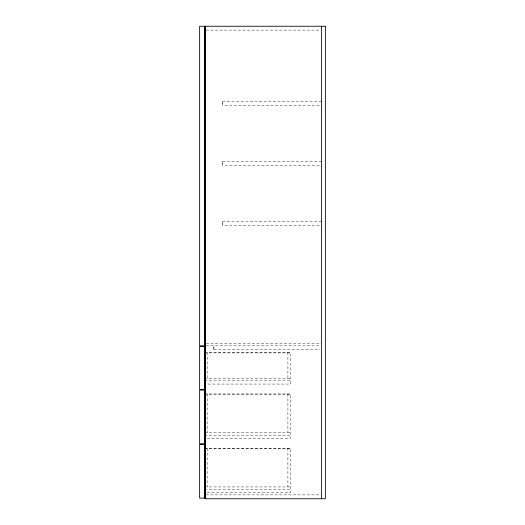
<?xml version="1.0" encoding="UTF-8"?>
<svg xmlns="http://www.w3.org/2000/svg" width="525" height="525" viewBox="0 0 525 525"><rect width="100%" height="100%" fill="white"/><g stroke="black" fill="none" stroke-linecap="round" stroke-linejoin="round"><path stroke-width="0.39" stroke-dasharray="2.62 1.97" d="M206.036 30.115L319.863 30.115M321.628 101.423L222.403 101.423L222.403 105.289L321.628 105.289M321.628 161.556L222.403 161.556L222.403 165.421L321.628 165.421M321.628 221.694L222.403 221.694L222.403 225.56L321.628 225.56M206.168 343.252L321.628 343.252M206.168 345.831L319.994 345.831M213.938 346.474L213.813 350.339L213.938 345.831M213.938 349.696L319.994 349.696M204.573 352.492L290.483 352.492L290.483 384.064L206.213 384.064M204.573 352.918L290.483 352.918M204.573 378.262L290.483 378.262M204.573 380.842L290.483 380.842M204.573 393.94L290.483 393.94L290.483 438.401L206.213 438.401M204.573 394.373L290.483 394.373M204.573 432.6L290.483 432.6M204.573 435.179L290.483 435.179M204.573 448.278L290.483 448.278L290.483 492.739L206.213 492.739M204.573 448.409L290.483 448.409M204.573 486.938L290.483 486.938M204.573 489.517L290.483 489.517M206.036 494.885L321.497 494.885M287.91 352.492L287.91 378.262M287.91 393.94L287.91 432.6M287.91 448.278L287.91 486.938M222.528 101.423L222.528 105.289M222.528 161.556L222.528 165.421M222.528 221.694L222.528 225.56M207.152 352.492L207.152 378.262M207.152 393.94L207.152 432.6M207.152 448.278L207.152 486.938"/><path stroke-width="0.79" d="M321.497 26.25L321.497 498.75M205.347 343.252L205.347 345.831M205.223 26.25L205.223 498.75M204.573 26.25L199.638 26.25L199.638 345.831L204.573 345.831L204.573 26.25M325.362 26.25L205.091 26.25L205.091 498.75L325.362 498.75L325.362 26.25M204.573 346.474L199.638 346.474L199.638 389.432L204.573 389.432L204.573 346.474M204.573 390.075L199.638 390.075L199.638 443.769L204.573 443.769L204.573 390.075M204.573 444.413L199.638 444.413L199.638 498.107L204.573 498.107L204.573 444.413"/></g></svg>
